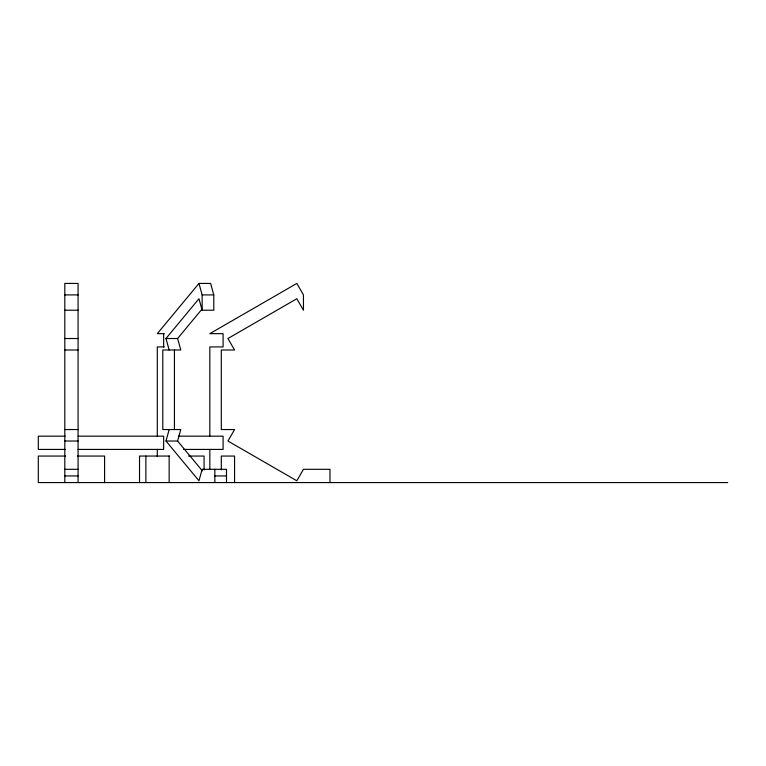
<?xml version="1.0" encoding="UTF-8"?>
<svg xmlns="http://www.w3.org/2000/svg" width="766" height="766" viewBox="0 0 766 766"><rect width="100%" height="100%" fill="white"/><g stroke="black" fill="none" stroke-linecap="round" stroke-linejoin="round"><path stroke-width="1.15" d="M226.487 482.57L226.487 469.309L202.147 469.309L198.969 480.789L165.973 441.025L169.152 429.544M202.358 470.851L177.607 441.025L180.786 429.544L162.794 429.544L162.794 349.995L180.786 349.995L177.607 338.515L202.358 308.679M169.152 349.995L165.973 338.515L198.969 298.74L202.147 310.22L213.781 310.22L213.781 294.91L210.612 283.43L198.969 283.43L157.298 333.66L164.278 333.66M64.813 294.91L78.075 294.91M198.969 283.43L202.147 294.91L213.781 294.91M64.813 310.22L78.075 310.22M64.813 338.515L78.075 338.515M165.973 338.515L177.607 338.515M164.278 346.921L157.298 346.921L157.298 436.17M64.813 349.995L78.075 349.995M64.813 429.544L78.075 429.544M65.206 436.17L38.3 436.17L38.3 449.422L65.206 449.422M78.075 436.17L163.646 436.17L163.646 449.422L78.075 449.422M178.286 436.17L223.088 436.17L223.088 449.422L183.649 449.422M64.813 441.025L78.075 441.025M165.973 441.025L177.607 441.025M65.522 456.057L38.3 456.057L38.3 482.57L727.7 482.57M77.366 456.057L104.588 456.057L104.588 482.57M169.621 456.057L139.527 456.057L139.527 482.57M188.627 456.057L204.062 456.057L204.062 469.893M64.813 469.309L78.075 469.309M64.813 475.945L78.075 475.945M214.844 475.945L226.487 475.945M329.974 482.57L329.974 469.309L303.451 469.309L296.825 480.789L227.933 441.025L234.568 429.544L221.307 429.544L221.307 349.995L234.568 349.995L227.933 338.515L296.825 298.74L303.451 310.22L303.451 294.91L296.825 283.43L209.827 333.66L223.088 333.66L223.088 346.921L209.827 346.921L209.827 436.17M234.568 482.57L234.568 456.057L221.307 456.057L221.307 469.893M214.844 469.309L214.844 482.57M209.827 449.422L209.827 469.548M202.147 294.91L202.147 310.22M174.437 349.995L174.437 429.544M169.152 456.057L169.152 482.57M163.646 333.66L163.646 346.921M157.298 449.422L157.298 456.526M145.875 456.057L145.875 482.57M78.075 482.57L78.075 283.43L64.813 283.43L64.813 482.57"/></g></svg>
